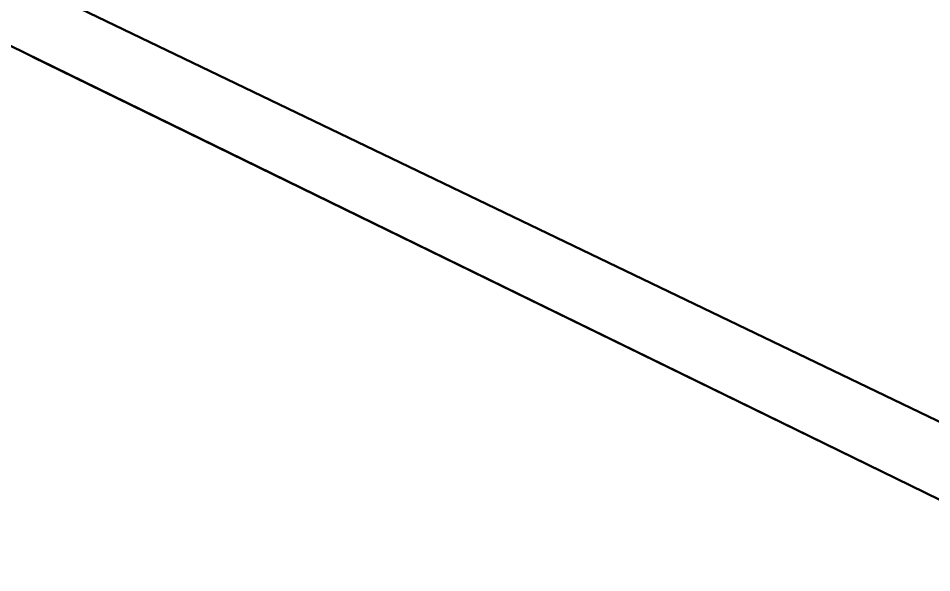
# Model space of a CAD drawing. Header units: metres. Extents: x -2743 to 126, y 13385 to 13916.
# Drawn here: x -1890.4689 to -1890.096, y 13645.5312 to 13645.7575 of the extents above; entities that cross this region are included whole.
import ezdxf

# ---------------------------------------------------------------- set-up
doc = ezdxf.new("R2010")
doc.units = ezdxf.units.M
for name, color, linetype in [('link-улица Берзарина_Покрытия — Новые$0$ДВ_ПП_Газон_Р', 7, 'Continuous'), ('link-улица Берзарина_Покрытия — Новые$0$ДВ_ПП_Газон_У за счет АБ_ПЧ', 7, 'Continuous'), ('link-улица Берзарина_Покрытия — Новые$0$ДВ_ПП_Тип2_Р_покрытия_ПЧ_Местные', 7, 'Continuous'), ('link_улица Берзарина_борта$0$ДВ_ГП_П_Борт_БР100.30.15', 7, 'Continuous'), ('output[1-12]_3_ДЖКХ-24_03233tp$0$Граница улицы', 7, 'Continuous'), ('output[1-12]_3_ДЖКХ-24_03233up$0$Газопровод', 7, 'Continuous')]:
    doc.layers.add(name, color=color, linetype=linetype)

msp = doc.modelspace()

# ---------------------------------------------------------------- linework, layer by layer
at = {"layer": 'link-улица Берзарина_Покрытия — Новые$0$ДВ_ПП_Газон_Р'}
msp.add_lwpolyline([(-1879.353, 13640.318), (-1894.466, 13647.696), (-1906.35942, 13656.03682), (-1914.67815, 13661.81661), (-1914.79445, 13661.65078), (-1914.3, 13655.07), (-1912.02479, 13652.95021), (-1911.621, 13652.574), (-1901.274, 13646.798), (-1890.376, 13640.83), (-1879.589, 13635.615), (-1870.241, 13631.304), (-1862.92501, 13628.44782), (-1862.92313, 13628.45581), (-1862.79482, 13629.21131), (-1862.693, 13630.127), (-1862.78697, 13630.7498), (-1863.06414, 13631.63846), (-1863.39505, 13632.30165), (-1863.88468, 13632.98851), (-1864.32595, 13633.20073), (-1869.30418, 13635.42986), (-1872.54848, 13637.00802), (-1879.353, 13640.318)], close=True, dxfattribs=at)
at = {"layer": 'link-улица Берзарина_Покрытия — Новые$0$ДВ_ПП_Газон_У за счет АБ_ПЧ'}
msp.add_lwpolyline([(-1875.11927, 13638.39157), (-1894.466, 13647.696), (-1879.353, 13640.318), (-1875.16073, 13638.27872), (-1875.11927, 13638.39157)], close=True, dxfattribs=at)
at = {"layer": 'link-улица Берзарина_Покрытия — Новые$0$ДВ_ПП_Тип2_Р_покрытия_ПЧ_Местные'}
msp.add_lwpolyline([(-1876.90737, 13652.35087), (-1873.46366, 13650.35013), (-1873.44431, 13650.33888), (-1871.20726, 13649.03919), (-1875.11927, 13638.39157), (-1884.49624, 13642.90124), (-1894.466, 13647.696), (-1898.25836, 13650.36534), (-1893.59199, 13662.07577), (-1892.5405, 13661.44213), (-1889.01532, 13659.3914), (-1887.29319, 13658.37426), (-1883.83199, 13656.36925), (-1880.37217, 13654.36386), (-1880.37042, 13654.36285), (-1879.74714, 13654.00073), (-1876.91792, 13652.357), (-1876.90737, 13652.35087)], close=True, dxfattribs=at)
at = {"layer": 'link_улица Берзарина_борта$0$ДВ_ГП_П_Борт_БР100.30.15'}
msp.add_lwpolyline([(-1986.76556, 13701.99376), (-1985.05334, 13701.78097), (-1983.38228, 13701.37462), (-1981.76871, 13700.77966), (-1980.22896, 13700.00108), (-1926.51665, 13668.83936), (-1923.05484, 13666.83095), (-1915.507, 13662.452), (-1894.466, 13647.696), (-1863.37246, 13632.74217)], dxfattribs=at)
at = {"layer": 'output[1-12]_3_ДЖКХ-24_03233tp$0$Граница улицы'}
msp.add_lwpolyline([(-1890.46309, 13645.74182), (-1889.83291, 13645.43418)], dxfattribs=at)

# ---------------------------------------------------------------- texts
at = {"layer": 'output[1-12]_3_ДЖКХ-24_03233up$0$Газопровод'}
msp.add_text('P=3атм.', height=1.2, dxfattribs=at).set_placement((-1896.031, 13644.476))

doc.saveas('drawing.dxf')
